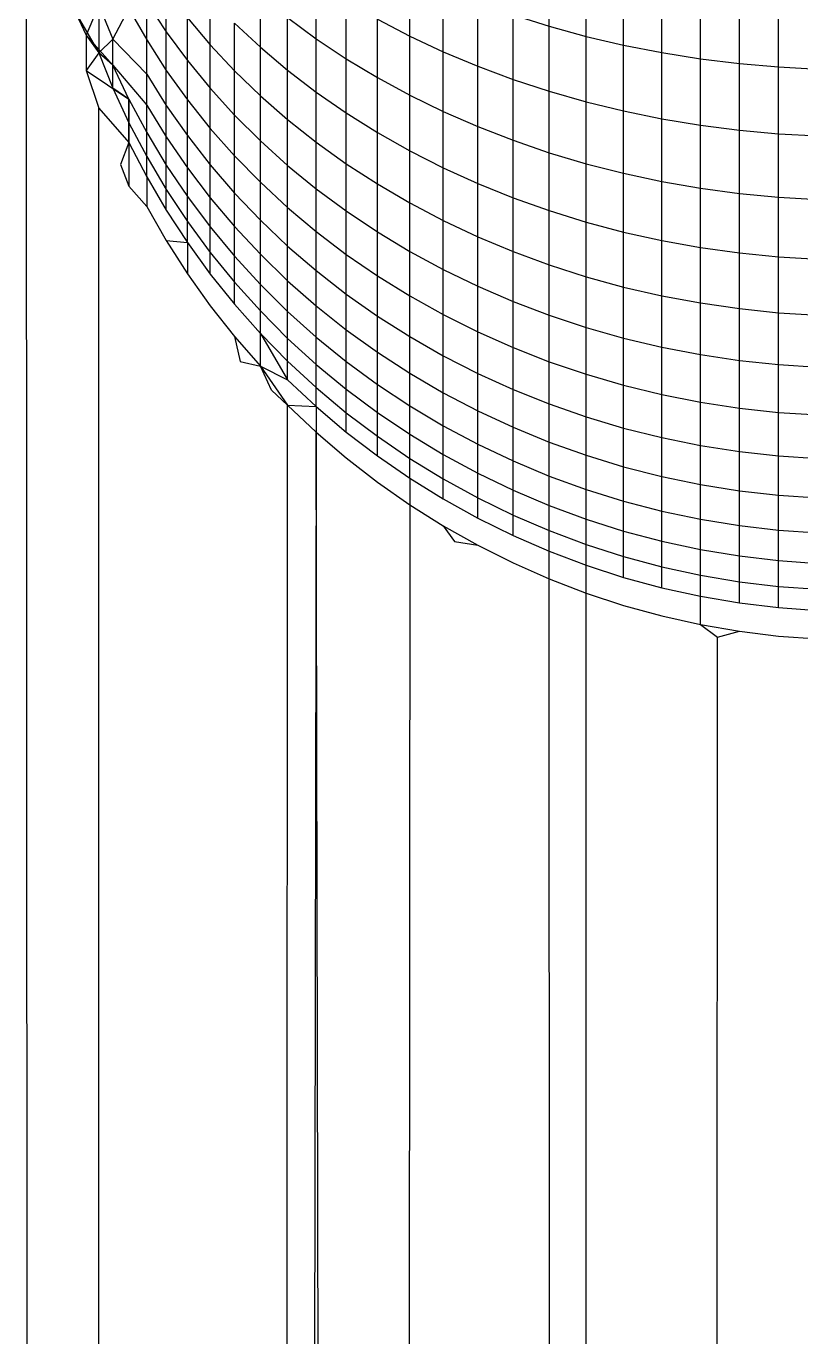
# Model space of a CAD drawing. Header units: inches. Extents: x 17 to 4615, y 5 to 3256.
# Drawn here: x 741.898 to 742.954, y 2413.716 to 2415.503 of the extents above; entities that cross this region are included whole.
import ezdxf

# ---------------------------------------------------------------- set-up
doc = ezdxf.new("R2010")
doc.units = ezdxf.units.IN
doc.header["$MEASUREMENT"] = 0

msp = doc.modelspace()

# ---------------------------------------------------------------- linework, layer by layer
for p, q in [((742.0217, 2244.9096), (741.8978, 2415.7731)), ((742.6109, 2415.503), (742.6109, 2415.5959)), ((742.4209, 2415.4897), (742.4209, 2415.5748)), ((742.6612, 2415.4892), (742.6612, 2415.5829)), ((742.7124, 2415.4773), (742.7124, 2415.5715)), ((742.0888, 2415.4953), (742.0888, 2415.5522)), ((742.2934, 2415.486), (742.2934, 2415.5634)), ((742.4664, 2415.4683), (742.4664, 2415.5544)), ((742.7644, 2415.4671), (742.7644, 2415.5619)), ((742.8171, 2415.4587), (742.8171, 2415.5539)), ((742.0622, 2415.5356), (742.0888, 2415.4953)), ((742.0622, 2415.4843), (742.0622, 2415.5356)), ((742.1487, 2415.4776), (742.1487, 2415.5413)), ((742.2171, 2415.4743), (742.2171, 2415.545)), ((742.3342, 2415.4588), (742.3342, 2415.5373)), ((742.5134, 2415.4486), (742.5134, 2415.5356)), ((742.8702, 2415.4522), (742.8702, 2415.5477)), ((742.9237, 2415.4475), (742.9237, 2415.5433)), ((741.9653, 2415.5211), (741.9967, 2415.4669)), ((741.9653, 2415.5211), (741.9797, 2415.4908)), ((741.9967, 2415.532), (741.9797, 2415.4908)), ((741.9967, 2415.532), (742.0161, 2415.4855)), ((741.9967, 2415.532), (741.9967, 2415.4669)), ((742.0161, 2415.4855), (742.0379, 2415.5268)), ((742.0379, 2415.5268), (742.0622, 2415.4843)), ((742.5616, 2415.5184), (742.6109, 2415.503)), ((742.5616, 2415.4306), (742.5616, 2415.5184)), ((742.1177, 2415.5143), (742.1487, 2415.4776)), ((742.1177, 2415.4562), (742.1177, 2415.5143)), ((742.1819, 2415.5072), (742.2171, 2415.4743)), ((742.1819, 2415.4422), (742.1819, 2415.5072)), ((742.2543, 2415.5148), (742.2934, 2415.486)), ((742.2543, 2415.443), (742.2543, 2415.5148)), ((742.3768, 2415.5127), (742.4209, 2415.4897)), ((742.3768, 2415.4331), (742.3768, 2415.5127)), ((742.6109, 2415.503), (742.6612, 2415.4892)), ((742.6109, 2415.4144), (742.6109, 2415.503)), ((741.9797, 2415.4908), (742.0161, 2415.4498)), ((741.9797, 2415.4908), (741.9967, 2415.4669)), ((741.9797, 2415.4908), (741.9797, 2415.4425)), ((741.9967, 2415.4669), (742.0161, 2415.4855)), ((742.0622, 2415.4376), (742.0161, 2415.4855)), ((742.0161, 2415.4498), (742.0161, 2415.4855)), ((742.0622, 2415.4843), (742.0888, 2415.4429)), ((742.0622, 2415.4376), (742.0622, 2415.4843)), ((742.0888, 2415.4953), (742.1177, 2415.4562)), ((742.0888, 2415.4429), (742.0888, 2415.4953)), ((742.2934, 2415.486), (742.3342, 2415.4588)), ((742.2934, 2415.4131), (742.2934, 2415.486)), ((742.4209, 2415.4897), (742.4664, 2415.4683)), ((742.4209, 2415.4091), (742.4209, 2415.4897)), ((742.6612, 2415.4892), (742.7124, 2415.4773)), ((742.6612, 2415.4), (742.6612, 2415.4892)), ((741.9967, 2415.4669), (741.9797, 2415.4425)), ((741.9967, 2415.4669), (742.0161, 2415.4187)), ((742.0161, 2415.4498), (741.9967, 2415.4669)), ((742.1487, 2415.4776), (742.1819, 2415.4422)), ((742.1487, 2415.4184), (742.1487, 2415.4776)), ((742.2171, 2415.4743), (742.2543, 2415.443)), ((742.2171, 2415.4083), (742.2171, 2415.4743)), ((742.4664, 2415.4683), (742.5134, 2415.4486)), ((742.4664, 2415.3868), (742.4664, 2415.4683)), ((742.7124, 2415.4773), (742.7644, 2415.4671)), ((742.7124, 2415.3875), (742.7124, 2415.4773)), ((742.7644, 2415.4671), (742.8171, 2415.4587)), ((742.7644, 2415.3768), (742.7644, 2415.4671)), ((742.0379, 2415.4034), (742.0161, 2415.4498)), ((742.0161, 2415.4187), (742.0161, 2415.4498)), ((742.0161, 2415.4498), (742.0622, 2415.3955)), ((742.1177, 2415.4562), (742.1487, 2415.4184)), ((742.1177, 2415.4027), (742.1177, 2415.4562)), ((742.3342, 2415.4588), (742.3768, 2415.4331)), ((742.3342, 2415.3848), (742.3342, 2415.4588)), ((742.5134, 2415.4486), (742.5616, 2415.4306)), ((742.5134, 2415.3662), (742.5134, 2415.4486)), ((742.8171, 2415.4587), (742.8702, 2415.4522)), ((742.8171, 2415.3681), (742.8171, 2415.4587)), ((742.8702, 2415.4522), (742.9237, 2415.4475)), ((742.8702, 2415.3613), (742.8702, 2415.4522)), ((742.9237, 2415.4475), (742.9775, 2415.4447)), ((742.9237, 2415.3564), (742.9237, 2415.4475)), ((741.9797, 2415.4425), (741.9967, 2415.3915)), ((741.9797, 2415.4425), (742.0379, 2415.4034)), ((742.0622, 2415.4376), (742.0888, 2415.3951)), ((742.0622, 2415.3955), (742.0622, 2415.4376)), ((742.0888, 2415.4429), (742.1177, 2415.4027)), ((742.0888, 2415.3951), (742.0888, 2415.4429)), ((742.1819, 2415.4422), (742.2171, 2415.4083)), ((742.1819, 2415.3819), (742.1819, 2415.4422)), ((742.2543, 2415.443), (742.2934, 2415.4131)), ((742.2543, 2415.3758), (742.2543, 2415.443)), ((742.3768, 2415.4331), (742.4209, 2415.4091)), ((742.3768, 2415.3581), (742.3768, 2415.4331)), ((742.5616, 2415.4306), (742.6109, 2415.4144)), ((742.5616, 2415.3475), (742.5616, 2415.4306)), ((742.0161, 2415.4187), (742.0379, 2415.3715)), ((742.0379, 2415.4034), (742.0161, 2415.4187)), ((742.1487, 2415.4184), (742.1819, 2415.3819)), ((742.1487, 2415.3638), (742.1487, 2415.4184)), ((742.2934, 2415.4131), (742.3342, 2415.3848)), ((742.2934, 2415.3449), (742.2934, 2415.4131)), ((742.4209, 2415.4091), (742.4664, 2415.3868)), ((742.4209, 2415.3332), (742.4209, 2415.4091)), ((742.6109, 2415.4144), (742.6612, 2415.4)), ((742.6109, 2415.3306), (742.6109, 2415.4144)), ((741.9967, 2415.3915), (742.0379, 2415.3444)), ((742.0217, 2244.9096), (741.9967, 2415.3915)), ((742.0379, 2415.4034), (742.0622, 2415.358)), ((742.0379, 2415.3715), (742.0379, 2415.4034)), ((742.0379, 2415.4034), (742.0379, 2415.3444)), ((742.0622, 2415.3955), (742.0888, 2415.3521)), ((742.0622, 2415.358), (742.0622, 2415.3955)), ((742.0888, 2415.3951), (742.1177, 2415.3539)), ((742.0888, 2415.3521), (742.0888, 2415.3951)), ((742.1177, 2415.4027), (742.1487, 2415.3638)), ((742.1177, 2415.3539), (742.1177, 2415.4027)), ((742.2171, 2415.4083), (742.2543, 2415.3758)), ((742.2171, 2415.3469), (742.2171, 2415.4083)), ((742.6612, 2415.4), (742.7124, 2415.3875)), ((742.6612, 2415.3156), (742.6612, 2415.4)), ((742.1819, 2415.3819), (742.2171, 2415.3469)), ((742.1819, 2415.3263), (742.1819, 2415.3819)), ((742.2543, 2415.3758), (742.2934, 2415.3449)), ((742.2543, 2415.3134), (742.2543, 2415.3758)), ((742.3342, 2415.3848), (742.3768, 2415.3581)), ((742.3342, 2415.3156), (742.3342, 2415.3848)), ((742.4664, 2415.3868), (742.5134, 2415.3662)), ((742.4664, 2415.31), (742.4664, 2415.3868)), ((742.7124, 2415.3875), (742.7644, 2415.3768)), ((742.7124, 2415.3025), (742.7124, 2415.3875)), ((742.7644, 2415.3768), (742.8171, 2415.3681)), ((742.7644, 2415.2914), (742.7644, 2415.3768)), ((742.0379, 2415.3715), (742.0622, 2415.3254)), ((742.0379, 2415.3444), (742.0379, 2415.3715)), ((742.0622, 2415.358), (742.0888, 2415.3138)), ((742.0622, 2415.3254), (742.0622, 2415.358)), ((742.1487, 2415.3638), (742.1819, 2415.3263)), ((742.1487, 2415.3141), (742.1487, 2415.3638)), ((742.3768, 2415.3581), (742.4209, 2415.3332)), ((742.3768, 2415.288), (742.3768, 2415.3581)), ((742.5134, 2415.3662), (742.5616, 2415.3475)), ((742.5134, 2415.2886), (742.5134, 2415.3662)), ((742.8171, 2415.3681), (742.8702, 2415.3613)), ((742.8171, 2415.2822), (742.8171, 2415.3681)), ((742.8702, 2415.3613), (742.9237, 2415.3564)), ((742.8702, 2415.2751), (742.8702, 2415.3613)), ((742.9237, 2415.3564), (742.9775, 2415.3534)), ((742.9237, 2415.27), (742.9237, 2415.3564)), ((742.0379, 2415.3444), (742.0264, 2415.3147)), ((742.0379, 2415.3444), (742.0622, 2415.2977)), ((742.0379, 2415.3444), (742.0379, 2415.2849)), ((742.0888, 2415.3521), (742.1177, 2415.31)), ((742.0888, 2415.3138), (742.0888, 2415.3521)), ((742.1177, 2415.3539), (742.1487, 2415.3141)), ((742.1177, 2415.31), (742.1177, 2415.3539)), ((742.2171, 2415.3469), (742.2543, 2415.3134)), ((742.2171, 2415.2903), (742.2171, 2415.3469)), ((742.2934, 2415.3449), (742.3342, 2415.3156)), ((742.2934, 2415.2815), (742.2934, 2415.3449)), ((742.5616, 2415.3475), (742.6109, 2415.3306)), ((742.5616, 2415.2692), (742.5616, 2415.3475)), ((742.0622, 2415.3254), (742.0888, 2415.2805)), ((742.0622, 2415.2977), (742.0622, 2415.3254)), ((742.1819, 2415.3263), (742.2171, 2415.2903)), ((742.1819, 2415.2756), (742.1819, 2415.3263)), ((742.4209, 2415.3332), (742.4664, 2415.31)), ((742.4209, 2415.2621), (742.4209, 2415.3332)), ((742.6109, 2415.3306), (742.6612, 2415.3156)), ((742.6109, 2415.2516), (742.6109, 2415.3306)), ((742.0264, 2415.3147), (742.0379, 2415.2849)), ((742.0888, 2415.3138), (742.1177, 2415.2709)), ((742.0888, 2415.2805), (742.0888, 2415.3138)), ((742.1177, 2415.31), (742.1487, 2415.2692)), ((742.1177, 2415.2709), (742.1177, 2415.31)), ((742.1487, 2415.3141), (742.1819, 2415.2756)), ((742.1487, 2415.2692), (742.1487, 2415.3141)), ((742.2543, 2415.3134), (742.2934, 2415.2815)), ((742.2543, 2415.2559), (742.2543, 2415.3134)), ((742.3342, 2415.3156), (742.3768, 2415.288)), ((742.3342, 2415.2512), (742.3342, 2415.3156)), ((742.4664, 2415.31), (742.5134, 2415.2886)), ((742.4664, 2415.2381), (742.4664, 2415.31)), ((742.6612, 2415.3156), (742.7124, 2415.3025)), ((742.6612, 2415.236), (742.6612, 2415.3156)), ((742.7124, 2415.3025), (742.7644, 2415.2914)), ((742.7124, 2415.2224), (742.7124, 2415.3025)), ((742.0379, 2415.2849), (742.0622, 2415.2571)), ((742.0622, 2415.2977), (742.0888, 2415.2522)), ((742.0622, 2415.2977), (742.0622, 2415.2571)), ((742.2171, 2415.2903), (742.2543, 2415.2559)), ((742.2171, 2415.2387), (742.2171, 2415.2903)), ((742.3768, 2415.288), (742.4209, 2415.2621)), ((742.3768, 2415.2228), (742.3768, 2415.288)), ((742.5134, 2415.2886), (742.5616, 2415.2692)), ((742.5134, 2415.216), (742.5134, 2415.2886)), ((742.7644, 2415.2914), (742.8171, 2415.2822)), ((742.7644, 2415.2109), (742.7644, 2415.2914)), ((742.0888, 2415.2805), (742.1177, 2415.2369)), ((742.0888, 2415.2522), (742.0888, 2415.2805)), ((742.1177, 2415.2709), (742.1487, 2415.2294)), ((742.1177, 2415.2369), (742.1177, 2415.2709)), ((742.1487, 2415.2692), (742.1819, 2415.2299)), ((742.1487, 2415.2294), (742.1487, 2415.2692)), ((742.1819, 2415.2756), (742.2171, 2415.2387)), ((742.1819, 2415.2299), (742.1819, 2415.2756)), ((742.2934, 2415.2815), (742.3342, 2415.2512)), ((742.2934, 2415.2231), (742.2934, 2415.2815)), ((742.5616, 2415.2692), (742.6109, 2415.2516)), ((742.5616, 2415.1959), (742.5616, 2415.2692)), ((742.8171, 2415.2822), (742.8702, 2415.2751)), ((742.8171, 2415.2014), (742.8171, 2415.2822)), ((742.8702, 2415.2751), (742.9237, 2415.27)), ((742.8702, 2415.194), (742.8702, 2415.2751)), ((742.9237, 2415.27), (742.9775, 2415.2669)), ((742.9237, 2415.1887), (742.9237, 2415.27)), ((742.0622, 2415.2571), (742.0888, 2415.2107)), ((742.0888, 2415.2522), (742.1177, 2415.208)), ((742.2543, 2415.2559), (742.2934, 2415.2231)), ((742.2543, 2415.2034), (742.2543, 2415.2559)), ((742.3342, 2415.2512), (742.3768, 2415.2228)), ((742.3342, 2415.192), (742.3342, 2415.2512)), ((742.4209, 2415.2621), (742.4664, 2415.2381)), ((742.4209, 2415.1961), (742.4209, 2415.2621)), ((742.6109, 2415.2516), (742.6612, 2415.236)), ((742.6109, 2415.1777), (742.6109, 2415.2516)), ((742.1177, 2415.2369), (742.1487, 2415.1947)), ((742.1177, 2415.208), (742.1177, 2415.2369)), ((742.2171, 2415.2387), (742.2543, 2415.2034)), ((742.2171, 2415.1922), (742.2171, 2415.2387)), ((742.4664, 2415.2381), (742.5134, 2415.216)), ((742.4664, 2415.1714), (742.4664, 2415.2381)), ((742.6612, 2415.236), (742.7124, 2415.2224)), ((742.6612, 2415.1615), (742.6612, 2415.236)), ((742.1487, 2415.2294), (742.1819, 2415.1894)), ((742.1487, 2415.1947), (742.1487, 2415.2294)), ((742.1819, 2415.2299), (742.2171, 2415.1922)), ((742.1819, 2415.1894), (742.1819, 2415.2299)), ((742.2934, 2415.2231), (742.3342, 2415.192)), ((742.2934, 2415.1698), (742.2934, 2415.2231)), ((742.3768, 2415.2228), (742.4209, 2415.1961)), ((742.3768, 2415.1627), (742.3768, 2415.2228)), ((742.5134, 2415.216), (742.5616, 2415.1959)), ((742.5134, 2415.1486), (742.5134, 2415.216)), ((742.7124, 2415.2224), (742.7644, 2415.2109)), ((742.7124, 2415.1475), (742.7124, 2415.2224)), ((742.0888, 2415.2107), (742.1177, 2415.1656)), ((742.0888, 2415.2107), (742.1177, 2415.208)), ((742.1177, 2415.208), (742.1487, 2415.1652)), ((742.1177, 2415.208), (742.1177, 2415.1656)), ((742.1487, 2415.1947), (742.1819, 2415.154)), ((742.1487, 2415.1652), (742.1487, 2415.1947)), ((742.2543, 2415.2034), (742.2934, 2415.1698)), ((742.2543, 2415.1561), (742.2543, 2415.2034)), ((742.4209, 2415.1961), (742.4664, 2415.1714)), ((742.4209, 2415.1353), (742.4209, 2415.1961)), ((742.5616, 2415.1959), (742.6109, 2415.1777)), ((742.5616, 2415.1278), (742.5616, 2415.1959)), ((742.7644, 2415.2109), (742.8171, 2415.2014)), ((742.7644, 2415.1355), (742.7644, 2415.2109)), ((742.8171, 2415.2014), (742.8702, 2415.194)), ((742.8171, 2415.1257), (742.8171, 2415.2014)), ((742.1819, 2415.1894), (742.2171, 2415.1509)), ((742.1819, 2415.154), (742.1819, 2415.1894)), ((742.2171, 2415.1922), (742.2543, 2415.1561)), ((742.2171, 2415.1509), (742.2171, 2415.1922)), ((742.3342, 2415.192), (742.3768, 2415.1627)), ((742.3342, 2415.1379), (742.3342, 2415.192)), ((742.6109, 2415.1777), (742.6612, 2415.1615)), ((742.6109, 2415.109), (742.6109, 2415.1777)), ((742.8702, 2415.194), (742.9237, 2415.1887)), ((742.8702, 2415.118), (742.8702, 2415.194)), ((742.9237, 2415.1887), (742.9775, 2415.1855)), ((742.9237, 2415.1125), (742.9237, 2415.1887)), ((742.1177, 2415.1656), (742.1487, 2415.122)), ((742.1487, 2415.1652), (742.1819, 2415.1239)), ((742.2934, 2415.1698), (742.3342, 2415.1379)), ((742.2934, 2415.1217), (742.2934, 2415.1698)), ((742.3768, 2415.1627), (742.4209, 2415.1353)), ((742.3768, 2415.1079), (742.3768, 2415.1627)), ((742.4664, 2415.1714), (742.5134, 2415.1486)), ((742.4664, 2415.1099), (742.4664, 2415.1714)), ((742.6612, 2415.1615), (742.7124, 2415.1475)), ((742.6612, 2415.0924), (742.6612, 2415.1615)), ((742.1819, 2415.154), (742.2171, 2415.1149)), ((742.1819, 2415.1239), (742.1819, 2415.154)), ((742.2171, 2415.1509), (742.2543, 2415.1141)), ((742.2171, 2415.1149), (742.2171, 2415.1509)), ((742.2543, 2415.1561), (742.2934, 2415.1217)), ((742.2543, 2415.1141), (742.2543, 2415.1561)), ((742.5134, 2415.1486), (742.5616, 2415.1278)), ((742.5134, 2415.0864), (742.5134, 2415.1486)), ((742.7124, 2415.1475), (742.7644, 2415.1355)), ((742.7124, 2415.0778), (742.7124, 2415.1475)), ((742.1819, 2415.1239), (742.2171, 2415.0843)), ((742.3342, 2415.1379), (742.3768, 2415.1079)), ((742.3342, 2415.0892), (742.3342, 2415.1379)), ((742.4209, 2415.1353), (742.4664, 2415.1099)), ((742.4209, 2415.0798), (742.4209, 2415.1353)), ((742.5616, 2415.1278), (742.6109, 2415.109)), ((742.5616, 2415.065), (742.5616, 2415.1278)), ((742.7644, 2415.1355), (742.8171, 2415.1257)), ((742.7644, 2415.0655), (742.7644, 2415.1355)), ((742.8171, 2415.1257), (742.8702, 2415.118)), ((742.8171, 2415.0554), (742.8171, 2415.1257)), ((742.1487, 2415.122), (742.1819, 2415.0799)), ((742.2171, 2415.1149), (742.2543, 2415.0775)), ((742.2171, 2415.0843), (742.2171, 2415.1149)), ((742.2543, 2415.1141), (742.2934, 2415.0791)), ((742.2543, 2415.0775), (742.2543, 2415.1141)), ((742.2934, 2415.1217), (742.3342, 2415.0892)), ((742.2934, 2415.0791), (742.2934, 2415.1217)), ((742.3768, 2415.1079), (742.4209, 2415.0798)), ((742.3768, 2415.0585), (742.3768, 2415.1079)), ((742.4664, 2415.1099), (742.5134, 2415.0864)), ((742.4664, 2415.0537), (742.4664, 2415.1099)), ((742.6109, 2415.109), (742.6612, 2415.0924)), ((742.6109, 2415.0457), (742.6109, 2415.109)), ((742.8702, 2415.118), (742.9237, 2415.1125)), ((742.8702, 2415.0475), (742.8702, 2415.118)), ((742.9237, 2415.1125), (742.9775, 2415.1092)), ((742.9237, 2415.0418), (742.9237, 2415.1125)), ((742.3342, 2415.0892), (742.3768, 2415.0585)), ((742.3342, 2415.0459), (742.3342, 2415.0892)), ((742.6612, 2415.0924), (742.7124, 2415.0778)), ((742.6612, 2415.0286), (742.6612, 2415.0924)), ((742.1819, 2415.0799), (742.2171, 2415.0395)), ((742.1819, 2415.0799), (742.1896, 2415.0459)), ((742.2171, 2415.0843), (742.2543, 2415.0464)), ((742.2171, 2415.0843), (742.2543, 2415.0208)), ((742.2171, 2415.0395), (742.2171, 2415.0843)), ((742.2543, 2415.0775), (742.2934, 2415.0419)), ((742.2543, 2415.0464), (742.2543, 2415.0775)), ((742.2934, 2415.0791), (742.3342, 2415.0459)), ((742.2934, 2415.0419), (742.2934, 2415.0791)), ((742.4209, 2415.0798), (742.4664, 2415.0537)), ((742.4209, 2415.0298), (742.4209, 2415.0798)), ((742.5134, 2415.0864), (742.5616, 2415.065)), ((742.5134, 2415.0297), (742.5134, 2415.0864)), ((742.7124, 2415.0778), (742.7644, 2415.0655)), ((742.7124, 2415.0137), (742.7124, 2415.0778)), ((742.3768, 2415.0585), (742.4209, 2415.0298)), ((742.3768, 2415.0147), (742.3768, 2415.0585)), ((742.4664, 2415.0537), (742.5134, 2415.0297)), ((742.4664, 2415.0032), (742.4664, 2415.0537)), ((742.5616, 2415.065), (742.6109, 2415.0457)), ((742.5616, 2415.0078), (742.5616, 2415.065)), ((742.7644, 2415.0655), (742.8171, 2415.0554)), ((742.7644, 2415.001), (742.7644, 2415.0655)), ((742.8171, 2415.0554), (742.8702, 2415.0475)), ((742.8171, 2414.9906), (742.8171, 2415.0554)), ((742.1896, 2415.0459), (742.2171, 2415.0395)), ((742.2171, 2415.0395), (742.2543, 2415.0208)), ((742.2171, 2415.0395), (742.2543, 2414.9866)), ((742.2324, 2415.0067), (742.2171, 2415.0395)), ((742.2543, 2415.0464), (742.2934, 2415.0103)), ((742.2543, 2415.0208), (742.2543, 2415.0464)), ((742.2934, 2415.0419), (742.3342, 2415.0082)), ((742.2934, 2415.0103), (742.2934, 2415.0419)), ((742.3342, 2415.0459), (742.3768, 2415.0147)), ((742.3342, 2415.0082), (742.3342, 2415.0459)), ((742.6109, 2415.0457), (742.6612, 2415.0286)), ((742.6109, 2414.988), (742.6109, 2415.0457)), ((742.8702, 2415.0475), (742.9237, 2415.0418)), ((742.8702, 2414.9825), (742.8702, 2415.0475)), ((742.9237, 2415.0418), (742.9775, 2415.0384)), ((742.9237, 2414.9766), (742.9237, 2415.0418)), ((742.2543, 2415.0208), (742.2934, 2414.9844)), ((742.4209, 2415.0298), (742.4664, 2415.0032)), ((742.4209, 2414.9854), (742.4209, 2415.0298)), ((742.5134, 2415.0297), (742.5616, 2415.0078)), ((742.5134, 2414.9786), (742.5134, 2415.0297)), ((742.6612, 2415.0286), (742.7124, 2415.0137)), ((742.6612, 2414.9705), (742.6612, 2415.0286)), ((742.2543, 2414.9866), (742.2324, 2415.0067)), ((742.2934, 2415.0103), (742.3342, 2414.9761)), ((742.2934, 2414.9844), (742.2934, 2415.0103)), ((742.3342, 2415.0082), (742.3768, 2414.9764)), ((742.3342, 2414.9761), (742.3342, 2415.0082)), ((742.3768, 2415.0147), (742.4209, 2414.9854)), ((742.3768, 2414.9764), (742.3768, 2415.0147)), ((742.4664, 2415.0032), (742.5134, 2414.9786)), ((742.4664, 2414.9583), (742.4664, 2415.0032)), ((742.5616, 2415.0078), (742.6109, 2414.988)), ((742.5616, 2414.9562), (742.5616, 2415.0078)), ((742.7124, 2415.0137), (742.7644, 2415.001)), ((742.7124, 2414.9552), (742.7124, 2415.0137)), ((742.7644, 2415.001), (742.8171, 2414.9906)), ((742.7644, 2414.9422), (742.7644, 2415.001)), ((742.2324, 2381.584), (742.2543, 2414.9866)), ((742.2543, 2414.9866), (742.2934, 2414.9496)), ((742.2543, 2414.9866), (742.2934, 2414.9844)), ((742.2934, 2414.9844), (742.3342, 2414.9498)), ((742.2934, 2414.9844), (742.2934, 2414.9496)), ((742.4209, 2414.9854), (742.4664, 2414.9583)), ((742.4209, 2414.9467), (742.4209, 2414.9854)), ((742.6109, 2414.988), (742.6612, 2414.9705)), ((742.6109, 2414.936), (742.6109, 2414.988)), ((742.8171, 2414.9906), (742.8702, 2414.9825)), ((742.8171, 2414.9315), (742.8171, 2414.9906)), ((742.8702, 2414.9825), (742.9237, 2414.9766)), ((742.8702, 2414.9231), (742.8702, 2414.9825)), ((742.3342, 2414.9761), (742.3768, 2414.9439)), ((742.3342, 2414.9498), (742.3342, 2414.9761)), ((742.3768, 2414.9764), (742.4209, 2414.9467)), ((742.3768, 2414.9439), (742.3768, 2414.9764)), ((742.5134, 2414.9786), (742.5616, 2414.9562)), ((742.5134, 2414.9332), (742.5134, 2414.9786)), ((742.6612, 2414.9705), (742.7124, 2414.9552)), ((742.6612, 2414.9181), (742.6612, 2414.9705)), ((742.9237, 2414.9766), (742.9775, 2414.9731)), ((742.9237, 2414.9172), (742.9237, 2414.9766)), ((742.2934, 2414.9496), (742.2324, 2381.584)), ((742.2934, 2414.9496), (742.3342, 2414.9145)), ((742.3117, 2405.2719), (742.2934, 2414.9496)), ((742.3342, 2414.9498), (742.3768, 2414.9173)), ((742.4209, 2414.9467), (742.4664, 2414.9191)), ((742.4209, 2414.9138), (742.4209, 2414.9467)), ((742.4664, 2414.9583), (742.5134, 2414.9332)), ((742.4664, 2414.9191), (742.4664, 2414.9583)), ((742.5616, 2414.9562), (742.6109, 2414.936)), ((742.5616, 2414.9104), (742.5616, 2414.9562)), ((742.7124, 2414.9552), (742.7644, 2414.9422)), ((742.7124, 2414.9024), (742.7124, 2414.9552)), ((742.3768, 2414.9439), (742.4209, 2414.9138)), ((742.3768, 2414.9173), (742.3768, 2414.9439)), ((742.5134, 2414.9332), (742.5616, 2414.9104)), ((742.5134, 2414.8937), (742.5134, 2414.9332)), ((742.6109, 2414.936), (742.6612, 2414.9181)), ((742.6109, 2414.8898), (742.6109, 2414.936)), ((742.7644, 2414.9422), (742.8171, 2414.9315)), ((742.7644, 2414.8891), (742.7644, 2414.9422)), ((742.8171, 2414.9315), (742.8702, 2414.9231)), ((742.8171, 2414.8782), (742.8171, 2414.9315)), ((742.3342, 2414.9145), (742.3768, 2414.8815)), ((742.3768, 2414.9173), (742.4209, 2414.8868)), ((742.4209, 2414.9138), (742.4664, 2414.8858)), ((742.4209, 2414.8868), (742.4209, 2414.9138)), ((742.4664, 2414.9191), (742.5134, 2414.8937)), ((742.4664, 2414.8858), (742.4664, 2414.9191)), ((742.5616, 2414.9104), (742.6109, 2414.8898)), ((742.5616, 2414.8705), (742.5616, 2414.9104)), ((742.6612, 2414.9181), (742.7124, 2414.9024)), ((742.6612, 2414.8715), (742.6612, 2414.9181)), ((742.8702, 2414.9231), (742.9237, 2414.9172)), ((742.8702, 2414.8697), (742.8702, 2414.9231)), ((742.9237, 2414.9172), (742.9775, 2414.9136)), ((742.9237, 2414.8636), (742.9237, 2414.9172)), ((742.5134, 2414.8937), (742.5616, 2414.8705)), ((742.5134, 2414.86), (742.5134, 2414.8937)), ((742.7124, 2414.9024), (742.7644, 2414.8891)), ((742.7124, 2414.8556), (742.7124, 2414.9024)), ((742.3768, 2414.8815), (742.4209, 2414.8506)), ((742.4209, 2414.8868), (742.4664, 2414.8585)), ((742.4209, 2414.8868), (742.4209, 2414.8506)), ((742.4664, 2414.8858), (742.5134, 2414.86)), ((742.4664, 2414.8585), (742.4664, 2414.8858)), ((742.6109, 2414.8898), (742.6612, 2414.8715)), ((742.6109, 2414.8495), (742.6109, 2414.8898)), ((742.7644, 2414.8891), (742.8171, 2414.8782)), ((742.7644, 2414.842), (742.7644, 2414.8891)), ((742.8171, 2414.8782), (742.8702, 2414.8697)), ((742.8171, 2414.8309), (742.8171, 2414.8782)), ((742.4664, 2414.8585), (742.5134, 2414.8324)), ((742.5134, 2414.86), (742.5616, 2414.8365)), ((742.5134, 2414.8324), (742.5134, 2414.86)), ((742.5616, 2414.8705), (742.6109, 2414.8495)), ((742.5616, 2414.8365), (742.5616, 2414.8705)), ((742.6612, 2414.8715), (742.7124, 2414.8556)), ((742.6612, 2414.831), (742.6612, 2414.8715)), ((742.7124, 2414.8556), (742.7644, 2414.842)), ((742.7124, 2414.8148), (742.7124, 2414.8556)), ((742.8702, 2414.8697), (742.9237, 2414.8636)), ((742.8702, 2414.8222), (742.8702, 2414.8697)), ((742.9237, 2414.8636), (742.9775, 2414.8599)), ((742.9237, 2414.816), (742.9237, 2414.8636)), ((742.4209, 2414.8506), (742.3324, 2264.3874)), ((742.4209, 2414.8506), (742.4664, 2414.8219)), ((742.6109, 2414.8495), (742.6612, 2414.831)), ((742.6109, 2414.8153), (742.6109, 2414.8495)), ((742.7644, 2414.842), (742.8171, 2414.8309)), ((742.7644, 2414.801), (742.7644, 2414.842)), ((742.4664, 2414.8219), (742.5134, 2414.7954)), ((742.4664, 2414.8219), (742.4819, 2414.8005)), ((742.5134, 2414.8324), (742.5616, 2414.8086)), ((742.5616, 2414.8365), (742.6109, 2414.8153)), ((742.5616, 2414.8086), (742.5616, 2414.8365)), ((742.6612, 2414.831), (742.7124, 2414.8148)), ((742.6612, 2414.7965), (742.6612, 2414.831)), ((742.8171, 2414.8309), (742.8702, 2414.8222)), ((742.8171, 2414.7897), (742.8171, 2414.8309)), ((742.8702, 2414.8222), (742.9237, 2414.816)), ((742.8702, 2414.7809), (742.8702, 2414.8222)), ((742.5616, 2414.8086), (742.6109, 2414.7872)), ((742.6109, 2414.8153), (742.6612, 2414.7965)), ((742.6109, 2414.7872), (742.6109, 2414.8153)), ((742.7124, 2414.8148), (742.7644, 2414.801)), ((742.7124, 2414.7801), (742.7124, 2414.8148)), ((742.9237, 2414.816), (742.9775, 2414.8123)), ((742.9237, 2414.7745), (742.9237, 2414.816)), ((742.4819, 2414.8005), (742.5134, 2414.7954)), ((742.5134, 2414.7954), (742.5616, 2414.7713)), ((742.6109, 2414.7872), (742.6612, 2414.7681)), ((742.6109, 2414.7495), (742.6109, 2414.7872)), ((742.6612, 2414.7965), (742.7124, 2414.7801)), ((742.6612, 2414.7681), (742.6612, 2414.7965)), ((742.7644, 2414.801), (742.8171, 2414.7897)), ((742.7644, 2414.7661), (742.7644, 2414.801)), ((742.8171, 2414.7897), (742.8702, 2414.7809)), ((742.8171, 2414.7546), (742.8171, 2414.7897)), ((742.5616, 2414.7713), (742.6109, 2414.7495)), ((742.6612, 2414.7681), (742.7124, 2414.7515)), ((742.6612, 2414.7302), (742.6612, 2414.7681)), ((742.7124, 2414.7801), (742.7644, 2414.7661)), ((742.7124, 2414.7515), (742.7124, 2414.7801)), ((742.7644, 2414.7661), (742.8171, 2414.7546)), ((742.7644, 2414.7374), (742.7644, 2414.7661)), ((742.8702, 2414.7809), (742.9237, 2414.7745)), ((742.8702, 2414.7457), (742.8702, 2414.7809)), ((742.9237, 2414.7745), (742.9775, 2414.7707)), ((742.9237, 2414.7393), (742.9237, 2414.7745)), ((742.6109, 2414.7495), (742.6612, 2414.7302)), ((742.7053, 2245.2017), (742.6109, 2414.7495)), ((742.7124, 2414.7515), (742.7644, 2414.7374)), ((742.8171, 2414.7546), (742.8702, 2414.7457)), ((742.8171, 2414.7258), (742.8171, 2414.7546)), ((742.6612, 2414.7302), (742.7124, 2414.7133)), ((742.7053, 2245.2017), (742.6612, 2414.7302)), ((742.7644, 2414.7374), (742.8171, 2414.7258)), ((742.8702, 2414.7457), (742.9237, 2414.7393)), ((742.8702, 2414.7168), (742.8702, 2414.7457)), ((742.9237, 2414.7393), (742.9775, 2414.7354)), ((742.9237, 2414.7103), (742.9237, 2414.7393)), ((742.7124, 2414.7133), (742.7644, 2414.699)), ((742.8171, 2414.7258), (742.8702, 2414.7168)), ((742.8171, 2414.6873), (742.8171, 2414.7258)), ((742.8702, 2414.7168), (742.9237, 2414.7103)), ((742.7644, 2414.699), (742.8171, 2414.6873)), ((742.9237, 2414.7103), (742.9775, 2414.7064)), ((742.8171, 2414.6873), (742.8702, 2414.6781)), ((742.8171, 2414.6873), (742.8406, 2414.67)), ((742.8406, 2414.67), (742.8702, 2414.6781)), ((742.8702, 2414.6781), (742.9237, 2414.6715)), ((742.7053, 2245.2017), (742.8406, 2414.67)), ((742.9237, 2414.6715), (742.9775, 2414.6676))]:
    msp.add_line(p, q)

doc.saveas('drawing.dxf')
